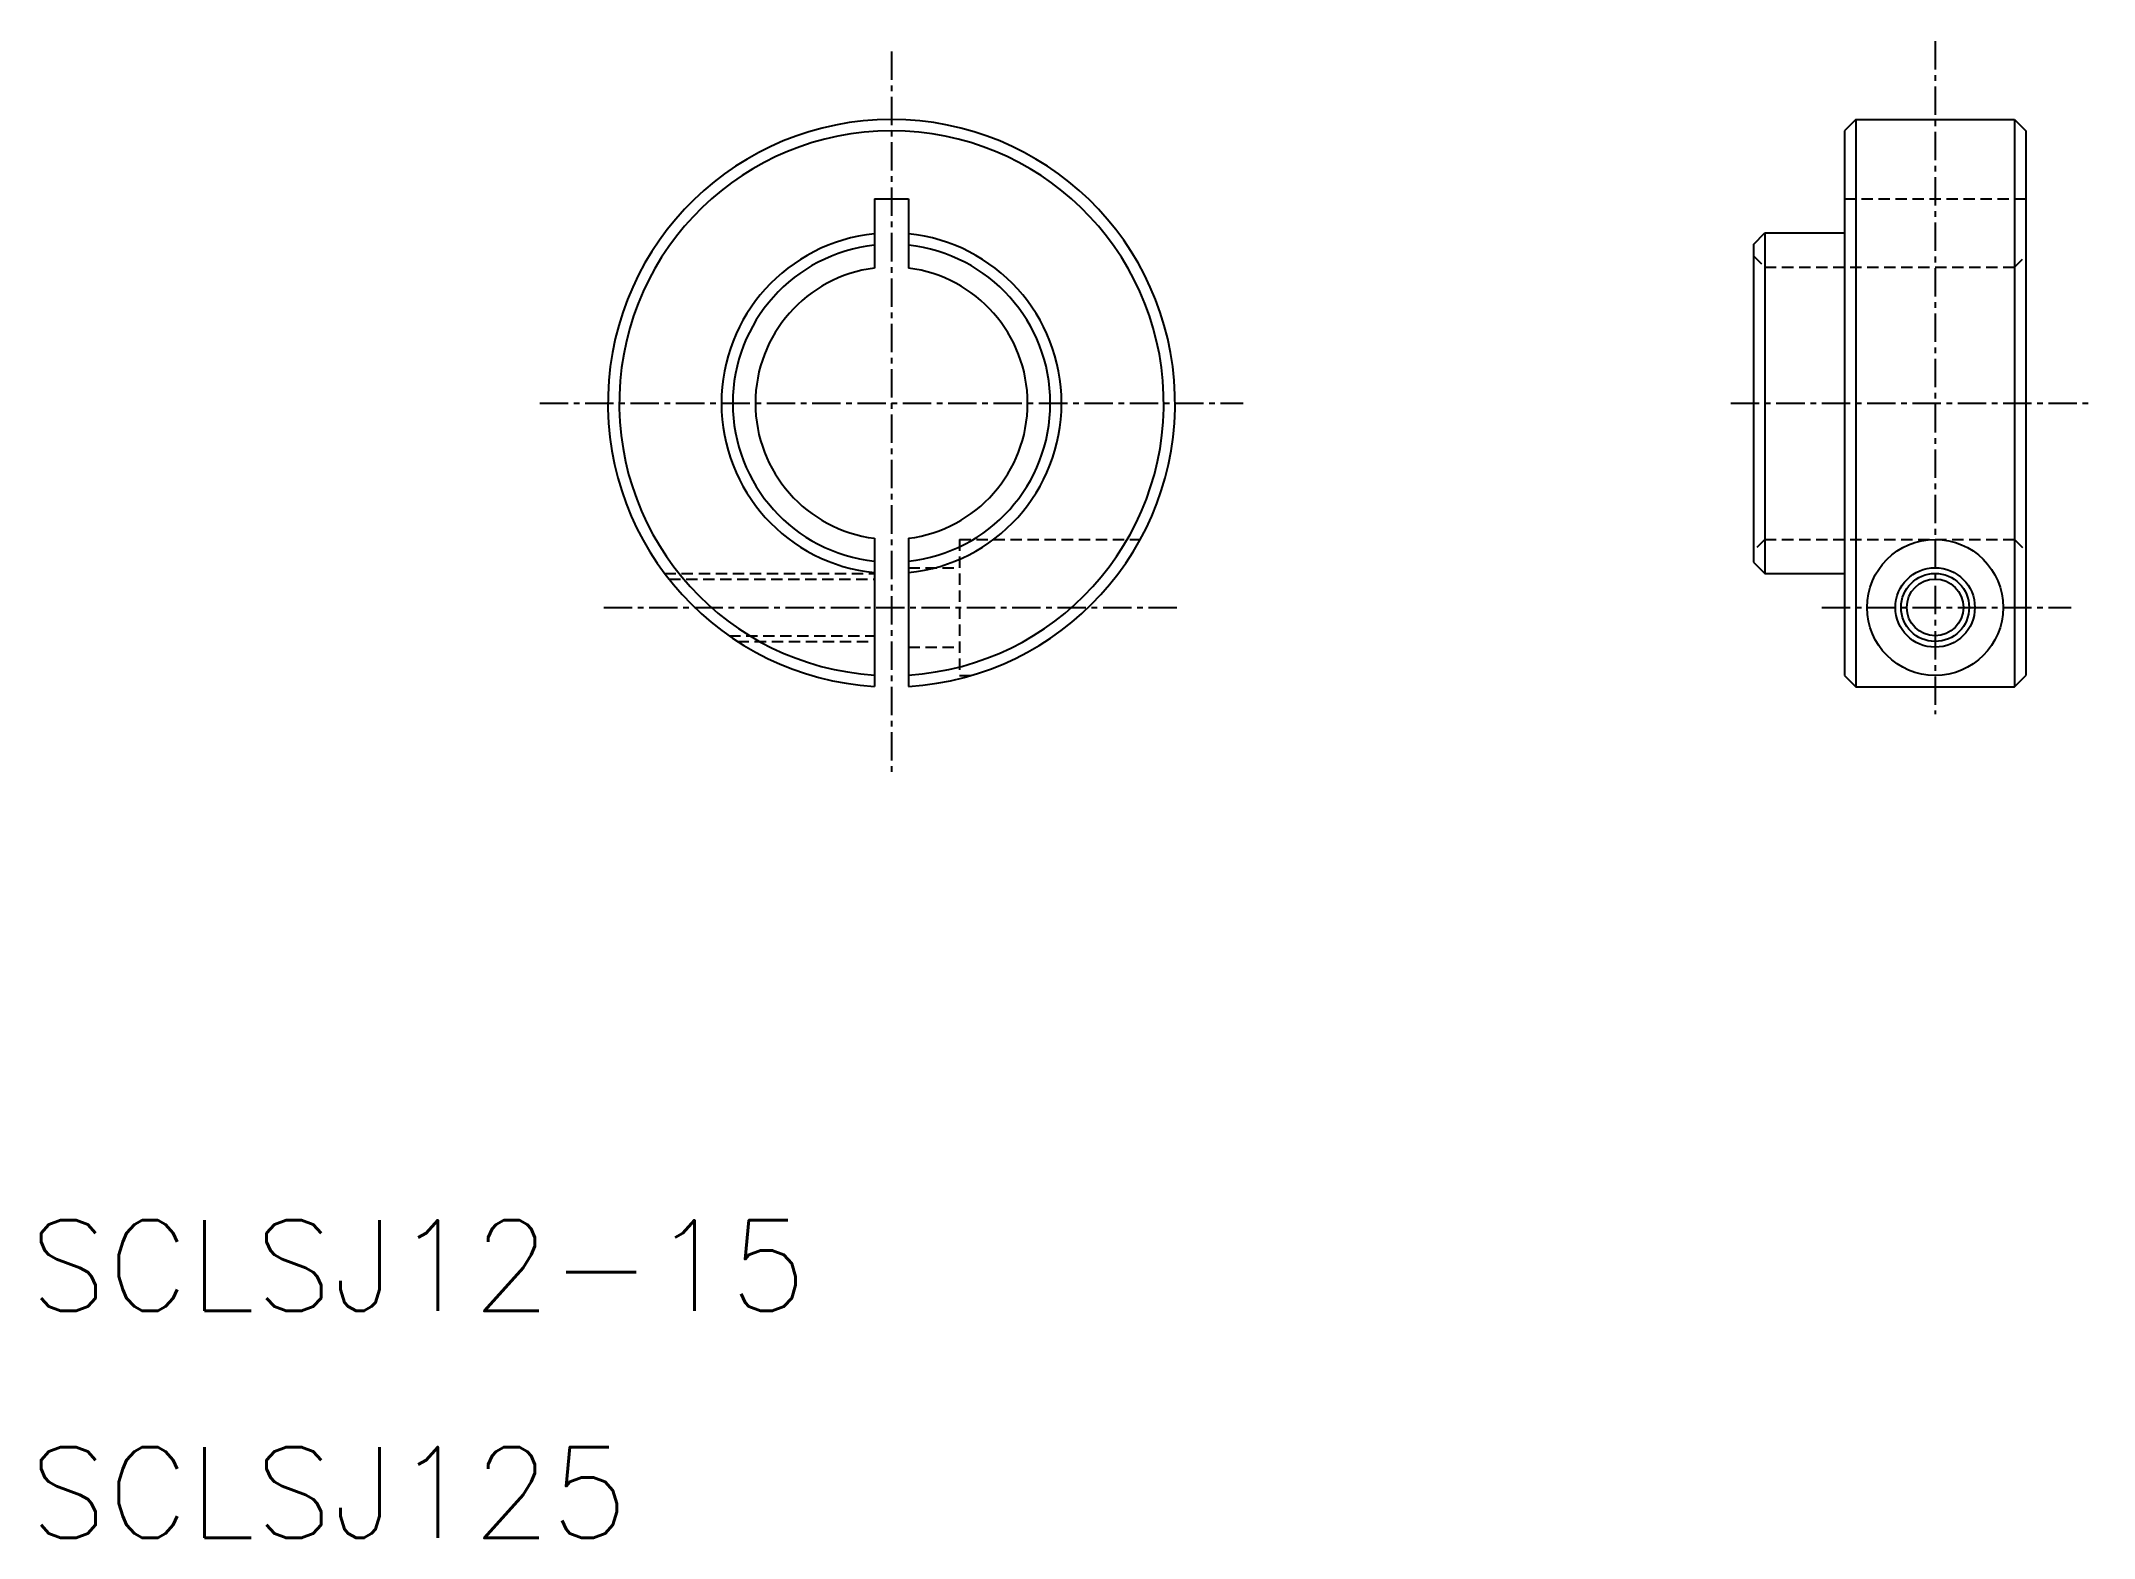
# Model space of a CAD drawing. Extents: x 10.5 to 101, y 10 to 76.
import ezdxf

# ---------------------------------------------------------------- set-up
doc = ezdxf.new("R2010")
doc.units = 0
doc.linetypes.add('CENTER', pattern=[2, 1.25, -0.25, 0.25, -0.25])
doc.linetypes.add('DASHED', pattern=[0.75, 0.5, -0.25])
doc.layers.get('0').update_dxf_attribs({"linetype": 'CONTINUOUS'})
doc.layers.add('CENTER', color=1, linetype='CENTER')
doc.styles.get("Standard").update_dxf_attribs({"font": 'txt.shx', "bigfont": 'bigfont.shx'})

msp = doc.modelspace()

# ---------------------------------------------------------------- linework, layer by layer
at = {"color": 7, "linetype": 'CONTINUOUS'}
for p, q in [((90.5, 72.5), (90, 72)), ((90.5, 72.5), (97.5, 72.5)), ((90.5, 72.5), (90.5, 47.5)), ((97.5, 72.5), (98, 72)), ((97.5, 72.5), (97.5, 47.5)), ((90, 72), (90, 48)), ((98, 72), (98, 48)), ((47.25, 69), (47.25, 65.953)), ((47.25, 69), (48.75, 69)), ((48.75, 69), (48.75, 65.953)), ((86, 67), (86.5, 67.5)), ((86, 67), (86, 53)), ((86.5, 67.5), (86.5, 52.5)), ((86.5, 67.5), (90, 67.5)), ((47.25, 54.047), (47.25, 47.523)), ((48.75, 54.047), (48.75, 47.523)), ((86, 53), (86.5, 52.5)), ((86.5, 52.5), (90, 52.5)), ((90, 48), (90.5, 47.5)), ((97.5, 47.5), (98, 48)), ((90.5, 47.5), (97.5, 47.5))]:
    msp.add_line(p, q, dxfattribs=at)
at = {"color": 3, "linetype": 'DASHED'}
for p, q in [((90, 69), (98, 69)), ((86, 66.5), (86.5, 66)), ((97.5, 66), (98, 66.5)), ((86.5, 66), (97.5, 66)), ((51, 54), (51, 48)), ((51, 54), (58.966, 54)), ((86.5, 54), (86, 53.5)), ((86.5, 54), (97.5, 54)), ((97.5, 54), (98, 53.5)), ((38, 52.5), (47.25, 52.5)), ((48.75, 52.75), (51, 52.75)), ((38.192, 52.25), (47.25, 52.25)), ((40.845, 49.75), (47.25, 49.75)), ((41.218, 49.5), (47.25, 49.5)), ((48.75, 49.25), (51, 49.25)), ((51, 48), (51.5, 48))]:
    msp.add_line(p, q, dxfattribs=at)
at = {"color": 7, "linetype": 'CONTINUOUS'}
for radius in [3, 1.75, 1.25]:
    msp.add_circle((94, 51), radius, dxfattribs=at)
at = {"color": 3, "linetype": 'CONTINUOUS'}
msp.add_circle((94, 51), 1.5, dxfattribs=at)
at = {"color": 7, "linetype": 'CONTINUOUS'}
for radius, start, end in [(12.5, 273.43981, 266.56019), (12, 273.58332, 266.41668), (7.5, 95.73917, 264.26083), (7, 96.15064, 263.84936), (7.5, 275.73917, 84.26083), (7, 276.15064, 83.84936), (6, 97.18076, 262.81924), (6, 277.18076, 82.81924)]:
    msp.add_arc((48, 60), radius, start, end, dxfattribs=at)
at = {"layer": 'CENTER', "color": 1, "linetype": 'CENTER'}
for p, q in [((48, 75.5), (48, 43.5)), ((94, 75.957), (94, 46.292)), ((32.5, 60), (63.5, 60)), ((85, 60), (101, 60)), ((35.322, 51), (60.678, 51)), ((89, 51), (100, 51))]:
    msp.add_line(p, q, dxfattribs=at)

# ---------------------------------------------------------------- texts
at = {"color": 7, "linetype": 'CONTINUOUS'}
for s, p in [('SCLSJ12-15', (10, 20)), ('SCLSJ125', (10, 10))]:
    msp.add_text(s, height=4, dxfattribs=at).set_placement(p)

doc.saveas('drawing.dxf')
